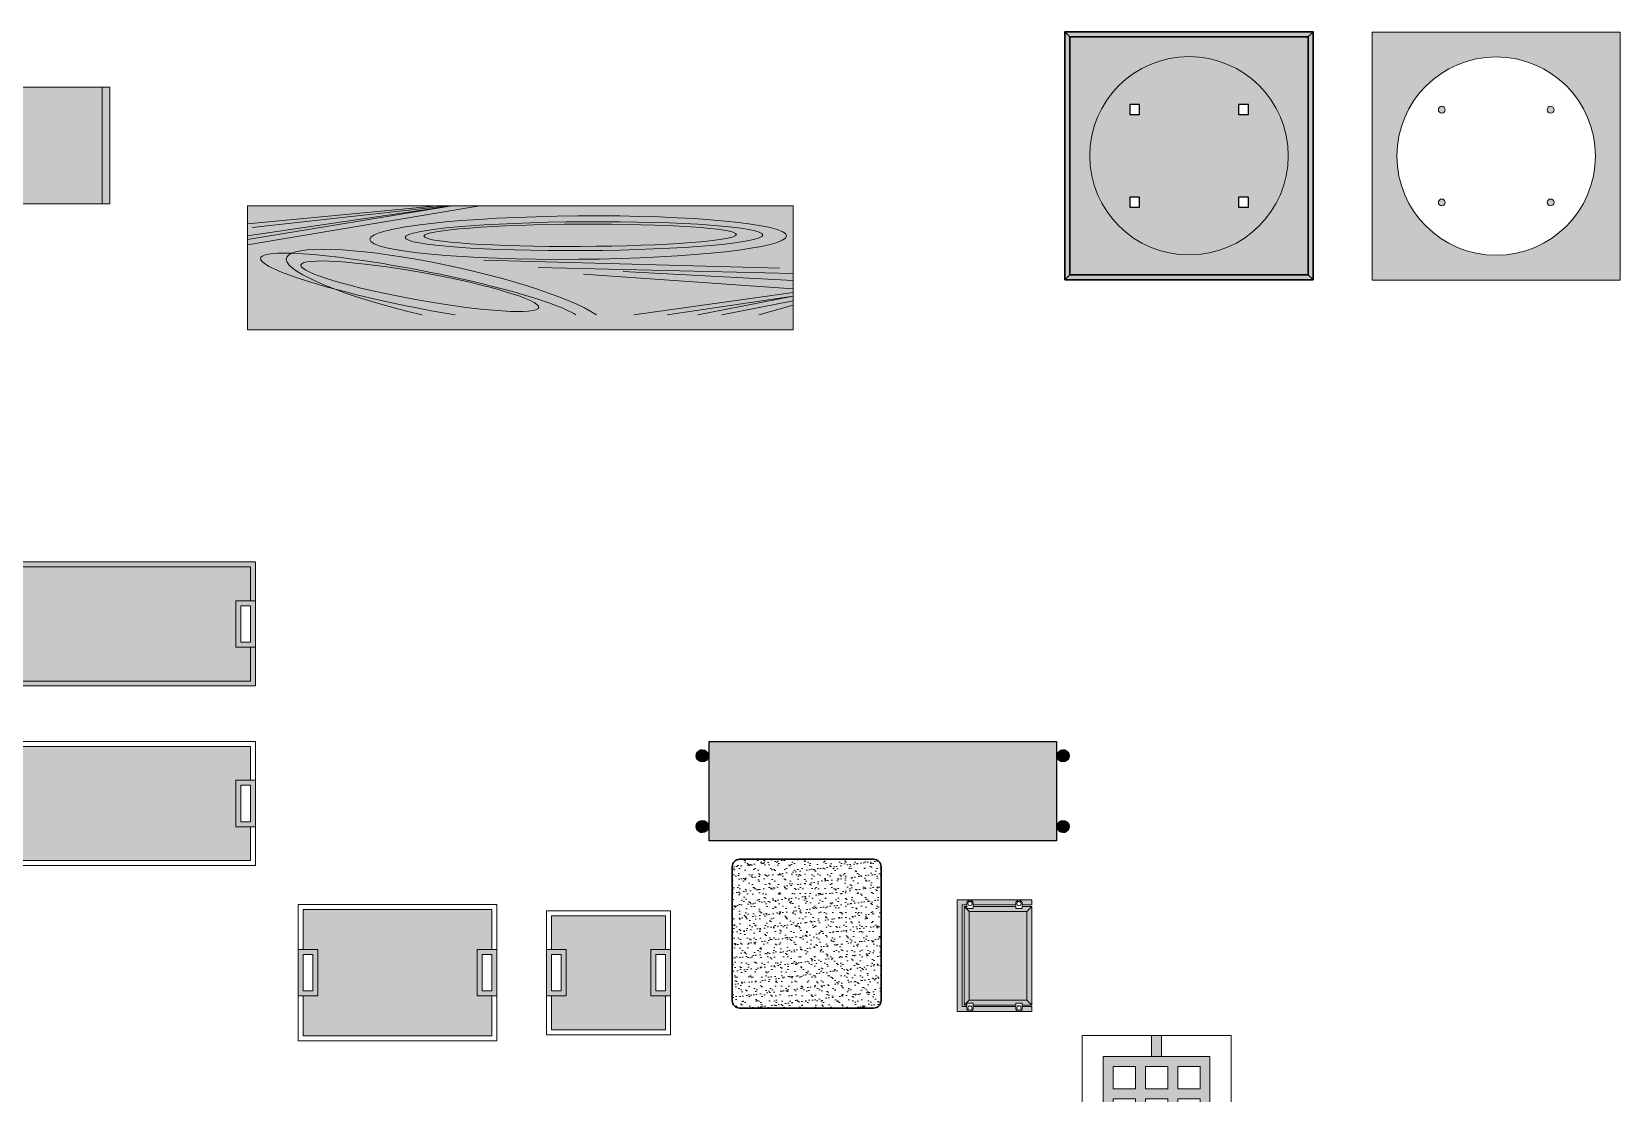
# Model space of a CAD drawing. Header units: metres. Extents: x 266 to 276.3, y 144.8 to 155.
# Drawn here: x 269.92 to 276.32, y 150.76 to 155.04 of the extents above; entities that cross this region are included whole.
import ezdxf

# ---------------------------------------------------------------- set-up
doc = ezdxf.new("R2010")
doc.units = ezdxf.units.M
for name, color, linetype, lineweight in [('cotas', 250, 'Continuous', 5), ('estofado', 7, 'Continuous', 25), ('mesa', 7, 'Continuous', 9), ('moveis', 254, 'Continuous', 5), ('parede', 7, 'Continuous', 30), ('puff', 251, 'Continuous', 9), ('tapete', 136, 'Continuous', 5)]:
    doc.layers.add(name, color=color, linetype=linetype, lineweight=lineweight)
doc.layers.add('MOBIL', color=7, linetype='Continuous')

# ---------------------------------------------------------------- blocks, each defined once
blk = doc.blocks.new('Puff preto')
at = {"layer": 'puff', "lineweight": 5}
h = blk.add_hatch(dxfattribs=at)
h.set_pattern_fill('AR-SAND', color=256, scale=0.0008, style=0)
h.set_pattern_definition([(37.5, (-619.39711, -334.110837), (-0.001280025, 0.039153059), [0, -0.0308864, 0, -0.034544, 0, -0.03302]), (7.5, (-619.39711, -334.110837), (0.0359618627, 0.057346008), [0, -0.0166624, 0, -0.0278384, 0, -0.010668]), (327.5, (-619.422104, -334.110837), (0.0632793896, 0.0001149748), [0, -0.01016, 0, -0.036576, 0, -0.047752]), (317.5, (-619.422104, -334.11084), (0.061084516, 0.017834346), [0, -0.00508, 0, -0.0239776, 0, -0.027432])])
h.paths.add_polyline_path([(-0.3, -0.57, 0.414214), (-0.27, -0.6), (0.27, -0.6, 0.414214), (0.3, -0.57), (0.3, -0.03, 0.414214), (0.27, 0), (-0.27, 0, 0.414214), (-0.3, -0.03)])
at = {"layer": 'puff', "lineweight": 30}
blk.add_lwpolyline([(-0.27, -0.6), (0.27, -0.6, 0.414214), (0.3, -0.57), (0.3, -0.03, 0.414214), (0.27, 0), (-0.27, 0, 0.414214), (-0.3, -0.03), (-0.3, -0.57, 0.414214)], format="xyb", close=True, dxfattribs=at)
blk = doc.blocks.new('Aparador Angra')
at = {"layer": 'mesa', "ltscale": 0.01}
h = blk.add_hatch(color=34, dxfattribs=at)
h.dxf.hatch_style = 1
h.set_gradient(color1=(104, 74, 44), color2=(14, 10, 6), one_color=1, tint=0.04, name='CURVED')
h.paths.add_polyline_path([(-0.73, -0.02), (-0.73, -0.1563), (-0.6709, -0.1563), (-0.6709, -0.3437), (-0.73, -0.3437), (-0.73, -0.48), (0.73, -0.48), (0.73, -0.3437), (0.6709, -0.3437), (0.6709, -0.1563), (0.73, -0.1563), (0.73, -0.02)])
h = blk.add_hatch(color=34, dxfattribs=at)
h.dxf.hatch_style = 1
h.set_gradient(color1=(102, 117, 117), one_color=1, tint=1, name='INVCYLINDER')
h.paths.add_polyline_path([(-0.6709, -0.1563), (-0.75, -0.1563), (-0.75, -0.3437), (-0.6709, -0.3437)])
h.paths.add_polyline_path([(-0.6909, -0.1763), (-0.6909, -0.3237), (-0.73, -0.3237), (-0.73, -0.1763)], flags=16)
h = blk.add_hatch(color=34, dxfattribs=at)
h.dxf.hatch_style = 1
h.set_gradient(color1=(102, 117, 117), one_color=1, tint=1, name='INVCYLINDER')
h.paths.add_polyline_path([(0.6709, -0.1563), (0.6709, -0.3437), (0.75, -0.3437), (0.75, -0.1563)])
h.paths.add_polyline_path([(0.73, -0.1763), (0.73, -0.3237), (0.6909, -0.3237), (0.6909, -0.1763)], flags=16)
at = {"layer": 'mesa', "color": 34, "ltscale": 0.01}
blk.add_lwpolyline([(-0.75, -0.5), (0.75, -0.5), (0.75, 0), (-0.75, 0)], close=True, dxfattribs=at)
for points in [[(0.73, -0.1563), (0.73, -0.02), (-0.73, -0.02), (-0.73, -0.1563)], [(-0.73, -0.3437), (-0.73, -0.48), (0.73, -0.48), (0.73, -0.3437)]]:
    blk.add_lwpolyline(points, dxfattribs=at)
at = {"layer": 'mesa', "color": 252, "ltscale": 0.01}
for points in [[(-0.75, -0.1563), (-0.6709, -0.1563), (-0.6709, -0.3437), (-0.75, -0.3437)], [(-0.73, -0.1763), (-0.6909, -0.1763), (-0.6909, -0.3237), (-0.73, -0.3237)], [(0.75, -0.1563), (0.6709, -0.1563), (0.6709, -0.3437), (0.75, -0.3437)], [(0.73, -0.1763), (0.6909, -0.1763), (0.6909, -0.3237), (0.73, -0.3237)]]:
    blk.add_lwpolyline(points, close=True, dxfattribs=at)
blk = doc.blocks.new('Bandeja de Centro')
at = {"layer": 'mesa', "ltscale": 0.01}
h = blk.add_hatch(color=34, dxfattribs=at)
h.dxf.hatch_style = 1
h.set_gradient(color1=(104, 74, 44), color2=(14, 10, 6), one_color=1, tint=0.04, name='CURVED')
h.paths.add_polyline_path([(0.38, -0.53), (0.38, -0.3687), (0.3209, -0.3687), (0.3209, -0.1813), (0.38, -0.1813), (0.38, -0.02), (-0.38, -0.02), (-0.38, -0.1813), (-0.3209, -0.1813), (-0.3209, -0.3687), (-0.38, -0.3687), (-0.38, -0.53)])
h = blk.add_hatch(color=34, dxfattribs=at)
h.dxf.hatch_style = 1
h.set_gradient(color1=(102, 117, 117), one_color=1, tint=1, name='INVCYLINDER')
h.paths.add_polyline_path([(-0.3209, -0.1813), (-0.4, -0.1813), (-0.4, -0.3687), (-0.3209, -0.3687)])
h.paths.add_polyline_path([(-0.3409, -0.2013), (-0.3409, -0.3487), (-0.38, -0.3487), (-0.38, -0.2013)], flags=16)
h = blk.add_hatch(color=34, dxfattribs=at)
h.dxf.hatch_style = 1
h.set_gradient(color1=(102, 117, 117), one_color=1, tint=1, name='INVCYLINDER')
h.paths.add_polyline_path([(0.3209, -0.3687), (0.4, -0.3687), (0.4, -0.1813), (0.3209, -0.1813)])
h.paths.add_polyline_path([(0.3409, -0.2013), (0.38, -0.2013), (0.38, -0.3487), (0.3409, -0.3487)], flags=16)
at = {"layer": 'mesa', "color": 34, "ltscale": 0.01}
blk.add_lwpolyline([(-0.4, -0.55), (0.4, -0.55), (0.4, 0), (-0.4, 0)], close=True, dxfattribs=at)
for points in [[(0.38, -0.1813), (0.38, -0.02), (-0.38, -0.02), (-0.38, -0.1813)], [(-0.38, -0.2013), (-0.38, -0.3487)], [(0.38, -0.3487), (0.38, -0.2013)], [(-0.38, -0.3687), (-0.38, -0.53), (0.38, -0.53), (0.38, -0.3687)]]:
    blk.add_lwpolyline(points, dxfattribs=at)
at = {"layer": 'mesa', "color": 252, "ltscale": 0.01}
for points in [[(-0.4, -0.1813), (-0.3209, -0.1813), (-0.3209, -0.3687), (-0.4, -0.3687)], [(0.4, -0.1813), (0.3209, -0.1813), (0.3209, -0.3687), (0.4, -0.3687)], [(-0.38, -0.2013), (-0.3409, -0.2013), (-0.3409, -0.3487), (-0.38, -0.3487)], [(0.38, -0.2013), (0.3409, -0.2013), (0.3409, -0.3487), (0.38, -0.3487)]]:
    blk.add_lwpolyline(points, close=True, dxfattribs=at)
blk = doc.blocks.new('Aparador Spider')
at = {"layer": 'MOBIL', "ltscale": 0.2}
h = blk.add_hatch(color=36, dxfattribs=at)
h.set_gradient(color1=(148, 117, 76), color2=(64, 51, 33), one_color=1, tint=0.19, name='INVCURVED')
h.paths.add_polyline_path([(-0.7, 0), (-0.7, -0.4), (0.7, -0.4), (0.7, 0)])
h = blk.add_hatch(color=36, dxfattribs=at)
h.set_gradient(color1=(160, 172, 171), one_color=1, tint=1, name='CURVED')
h.paths.add_polyline_path([(-0.7255, -0.0471), (-0.7069, -0.0448, 3.59005), (-0.7069, -0.0698), (-0.7255, -0.0674, -0.794318)])
h = blk.add_hatch(color=36, dxfattribs=at)
h.set_gradient(color1=(160, 172, 171), color2=(14, 16, 16), one_color=1, tint=0.06, name='INVCURVED')
h.paths.add_polyline_path([(-0.7255, -0.0471, 0.794318), (-0.7255, -0.0674), (-0.7, -0.0706), (-0.7, -0.0439)])
h = blk.add_hatch(color=36, dxfattribs=at)
h.set_gradient(color1=(160, 172, 171), color2=(14, 16, 16), one_color=1, tint=0.06, name='INVCURVED')
h.paths.add_polyline_path([(0.7, -0.0439), (0.7255, -0.0471, -0.794318), (0.7255, -0.0674), (0.7, -0.0706)])
h = blk.add_hatch(color=36, dxfattribs=at)
h.set_gradient(color1=(160, 172, 171), one_color=1, tint=1, name='CURVED')
h.paths.add_polyline_path([(0.7255, -0.0674), (0.7069, -0.0698, 3.59005), (0.7069, -0.0448), (0.7255, -0.0471, -0.794318)])
h = blk.add_hatch(color=36, dxfattribs=at)
h.set_gradient(color1=(160, 172, 171), one_color=1, tint=1, name='CURVED')
h.paths.add_polyline_path([(-0.7255, -0.3326), (-0.7069, -0.3302, 3.59005), (-0.7069, -0.3552), (-0.7255, -0.3529, -0.794318)])
h = blk.add_hatch(color=36, dxfattribs=at)
h.set_gradient(color1=(160, 172, 171), one_color=1, tint=1, name='CURVED')
h.paths.add_polyline_path([(0.7255, -0.3529), (0.7069, -0.3552, 3.59005), (0.7069, -0.3302), (0.7255, -0.3326, -0.794318)])
h = blk.add_hatch(color=36, dxfattribs=at)
h.set_gradient(color1=(160, 172, 171), color2=(14, 16, 16), one_color=1, tint=0.06, name='INVCURVED')
h.paths.add_polyline_path([(-0.7, -0.3561), (-0.7255, -0.3529, -0.794318), (-0.7255, -0.3326), (-0.7, -0.3294)])
h = blk.add_hatch(color=36, dxfattribs=at)
h.set_gradient(color1=(160, 172, 171), color2=(14, 16, 16), one_color=1, tint=0.06, name='INVCURVED')
h.paths.add_polyline_path([(0.7, -0.3561), (0.7255, -0.3529, 0.794318), (0.7255, -0.3326), (0.7, -0.3294)])
at = {"layer": 'MOBIL', "color": 36, "ltscale": 0.2}
blk.add_lwpolyline([(-0.7, -0.4), (0.7, -0.4), (0.7, 0), (-0.7, 0)], close=True, dxfattribs=at)
at = {"layer": 'MOBIL', "color": 252, "ltscale": 0.2}
for points in [[(-0.7, -0.0706), (-0.7255, -0.0674, -0.794318), (-0.7255, -0.0471), (-0.7, -0.0439)], [(0.7, -0.0706), (0.7255, -0.0674, 0.794318), (0.7255, -0.0471), (0.7, -0.0439)], [(-0.7, -0.3294), (-0.7255, -0.3326, 0.794318), (-0.7255, -0.3529), (-0.7, -0.3561)], [(0.7, -0.3294), (0.7255, -0.3326, -0.794318), (0.7255, -0.3529), (0.7, -0.3561)]]:
    blk.add_lwpolyline(points, format="xyb", dxfattribs=at)
for centre, start, end in [((-0.7275, -0.0573), 31.13011, 328.86989), ((0.7275, -0.0573), 211.13011, 148.86989), ((-0.7275, -0.3427), 31.13011, 328.86989), ((0.7275, -0.3427), 211.13011, 148.86989)]:
    blk.add_arc(centre, 0.0242, start, end, dxfattribs=at)
blk = doc.blocks.new('Mesa Auxiliar Miami LINTZ')
at = {"layer": 'mesa', "lineweight": 9, "ltscale": 0.06}
h = blk.add_hatch(color=254, dxfattribs=at)
h.dxf.hatch_style = 1
h.set_gradient(color1=(176, 184, 191), one_color=1, tint=1, name='CYLINDER')
h.paths.add_polyline_path([(0.1112, -0.0098, 0.683195), (0.0862, -0.0098), (0.0862, -0.02), (-0.0862, -0.02), (-0.0862, -0.0098, 0.683195), (-0.1112, -0.0098), (-0.1112, -0.02), (-0.13, -0.02), (-0.13, -0.43), (-0.1112, -0.43), (-0.1112, -0.4402, 0.683195), (-0.0862, -0.4402), (-0.0862, -0.43), (0.0862, -0.43), (0.0862, -0.4402, 0.683195), (0.1112, -0.4402), (0.1112, -0.43), (0.15, -0.43), (0.15, -0.45), (-0.15, -0.45), (-0.15, 0), (0.15, 0), (0.15, -0.02), (0.1112, -0.02)])
h = blk.add_hatch(color=254, dxfattribs=at)
h.dxf.hatch_style = 1
h.set_gradient(color1=(166, 112, 78), color2=(59, 40, 28), one_color=1, tint=0.17)
h.paths.add_polyline_path([(0.15, -0.0262), (0.1112, -0.0262), (0.1112, -0.0342), (0.0862, -0.0342), (0.0862, -0.0262), (-0.0862, -0.0262), (-0.0862, -0.0342), (-0.1112, -0.0342), (-0.1112, -0.0262), (-0.1221, -0.0262), (-0.1021, -0.0462), (0.13, -0.0462)])
h = blk.add_hatch(color=254, dxfattribs=at)
h.dxf.hatch_style = 1
h.set_gradient(color1=(166, 112, 78), color2=(59, 40, 28), one_color=1, tint=0.17)
h.paths.add_polyline_path([(-0.1021, -0.0462), (-0.1221, -0.0262), (-0.1221, -0.4238), (-0.1021, -0.4038)])
h = blk.add_hatch(color=254, dxfattribs=at)
h.dxf.hatch_style = 1
h.set_gradient(color1=(166, 112, 78), color2=(0, 0, 0), one_color=1, name='INVCYLINDER')
h.paths.add_polyline_path([(0.13, -0.0462), (-0.1021, -0.0462), (-0.1021, -0.4038), (0.13, -0.4038)])
h = blk.add_hatch(color=254, dxfattribs=at)
h.dxf.hatch_style = 1
h.set_gradient(color1=(166, 112, 78), color2=(59, 40, 28), one_color=1, tint=0.17)
h.paths.add_polyline_path([(0.15, -0.0262), (0.13, -0.0462), (0.13, -0.4038), (0.15, -0.4238)])
h = blk.add_hatch(color=254, dxfattribs=at)
h.dxf.hatch_style = 1
h.set_gradient(color1=(166, 112, 78), color2=(59, 40, 28), one_color=1, tint=0.17)
h.paths.add_polyline_path([(0.13, -0.4038), (-0.1021, -0.4038), (-0.1221, -0.4238), (-0.1112, -0.4238), (-0.1112, -0.4158), (-0.0862, -0.4158), (-0.0862, -0.4238), (0.0862, -0.4238), (0.0862, -0.4158), (0.1112, -0.4158), (0.1112, -0.4238), (0.15, -0.4238)])
at = {"layer": 'mesa', "color": 32, "lineweight": 9, "ltscale": 0.06}
for p, q in [((-0.1021, -0.0462), (-0.1221, -0.0262)), ((0.13, -0.0462), (0.15, -0.0262)), ((-0.1021, -0.4038), (-0.1221, -0.4238)), ((0.13, -0.4038), (0.15, -0.4238))]:
    blk.add_line(p, q, dxfattribs=at)
at = {"layer": 'mesa', "color": 254, "lineweight": 9, "ltscale": 0.06}
for points in [[(0.15, -0.02), (0.15, 0), (-0.15, 0), (-0.15, -0.45), (0.15, -0.45), (0.15, -0.43)], [(-0.1112, -0.02), (-0.13, -0.02), (-0.13, -0.43), (-0.1112, -0.43)], [(-0.0862, -0.0098), (-0.0862, -0.0342), (-0.1112, -0.0342), (-0.1112, -0.0098)], [(0.0862, -0.02), (-0.0862, -0.02)], [(0.0862, -0.0098), (0.0862, -0.0342), (0.1112, -0.0342), (0.1112, -0.0098)], [(0.15, -0.02), (0.1112, -0.02)], [(-0.0862, -0.4402), (-0.0862, -0.4158), (-0.1112, -0.4158), (-0.1112, -0.4402)], [(-0.0862, -0.43), (0.0862, -0.43)], [(0.0862, -0.4402), (0.0862, -0.4158), (0.1112, -0.4158), (0.1112, -0.4402)], [(0.1112, -0.43), (0.15, -0.43)]]:
    blk.add_lwpolyline(points, dxfattribs=at)
at = {"layer": 'mesa', "color": 32, "lineweight": 9, "ltscale": 0.06}
for points in [[(-0.1112, -0.4238), (-0.1221, -0.4238), (-0.1221, -0.0262), (-0.1112, -0.0262)], [(-0.0862, -0.0262), (0.0862, -0.0262)], [(0.1112, -0.4238), (0.15, -0.4238), (0.15, -0.0262), (0.1112, -0.0262)], [(0.0862, -0.4238), (-0.0862, -0.4238)]]:
    blk.add_lwpolyline(points, dxfattribs=at)
blk.add_lwpolyline([(-0.1021, -0.0462), (-0.1021, -0.4038), (0.13, -0.4038), (0.13, -0.0462)], close=True, dxfattribs=at)
at = {"layer": 'mesa', "color": 254, "lineweight": 9, "ltscale": 0.06}
for centre in [(-0.0987, -0.0146), (0.0987, -0.0146), (-0.0987, -0.4354), (0.0987, -0.4354)]:
    blk.add_circle(centre, 0.00862, dxfattribs=at)
for centre, start, end in [((-0.0987, -0.0146), 21.31865, 158.68135), ((0.0987, -0.0146), 21.31865, 158.68135), ((-0.0987, -0.4354), 201.31865, 338.68135), ((0.0987, -0.4354), 201.31865, 338.68135)]:
    blk.add_arc(centre, 0.0134, start, end, dxfattribs=at)
blk = doc.blocks.new('Mesa de canto')
at = {"layer": 'estofado', "lineweight": 5, "ltscale": 0.05}
h = blk.add_hatch(color=256, dxfattribs=at)
h.dxf.hatch_style = 1
h.set_gradient(color1=(104, 74, 44), color2=(14, 10, 6), one_color=1, tint=0.04, name='CURVED')
h.paths.add_polyline_path([(0.1709, -0.1563), (0.23, -0.1563), (0.23, -0.02), (-0.23, -0.02), (-0.23, -0.1563), (-0.1709, -0.1563), (-0.1709, -0.3437), (-0.23, -0.3437), (-0.23, -0.48), (0.23, -0.48), (0.23, -0.3437), (0.1709, -0.3437)])
h = blk.add_hatch(color=256, dxfattribs=at)
h.dxf.hatch_style = 1
h.set_gradient(color1=(176, 179, 181), one_color=1, tint=1, name='CYLINDER')
h.paths.add_polyline_path([(-0.1709, -0.1563), (-0.25, -0.1563), (-0.25, -0.3437), (-0.1709, -0.3437)])
h.paths.add_polyline_path([(-0.23, -0.1763), (-0.1909, -0.1763), (-0.1909, -0.3237), (-0.23, -0.3237)], flags=16)
h = blk.add_hatch(color=256, dxfattribs=at)
h.dxf.hatch_style = 1
h.set_gradient(color1=(176, 179, 181), one_color=1, tint=1, name='CYLINDER')
h.paths.add_polyline_path([(0.25, -0.1563), (0.1709, -0.1563), (0.1709, -0.3437), (0.25, -0.3437)])
h.paths.add_polyline_path([(0.1909, -0.1763), (0.23, -0.1763), (0.23, -0.3237), (0.1909, -0.3237)], flags=16)
at = {"layer": 'mesa', "color": 34, "ltscale": 0.01}
blk.add_lwpolyline([(0.25, 0), (-0.25, 0), (-0.25, -0.5), (0.25, -0.5)], close=True, dxfattribs=at)
for points in [[(0.23, -0.1563), (0.23, -0.02), (-0.23, -0.02), (-0.23, -0.1563)], [(0.23, -0.1813), (0.23, -0.1763)], [(-0.23, -0.3437), (-0.23, -0.48), (0.23, -0.48), (0.23, -0.3437)]]:
    blk.add_lwpolyline(points, dxfattribs=at)
at = {"layer": 'mesa', "color": 252, "ltscale": 0.01}
for points in [[(-0.25, -0.3437), (-0.1709, -0.3437), (-0.1709, -0.1563), (-0.25, -0.1563)], [(-0.23, -0.3237), (-0.1909, -0.3237), (-0.1909, -0.1763), (-0.23, -0.1763)], [(0.25, -0.3437), (0.1709, -0.3437), (0.1709, -0.1563), (0.25, -0.1563)], [(0.23, -0.3237), (0.1909, -0.3237), (0.1909, -0.1763), (0.23, -0.1763)]]:
    blk.add_lwpolyline(points, close=True, dxfattribs=at)
blk = doc.blocks.new('Mesa de canto Chaplin 0.6x0.6')
at = {"layer": 'mesa'}
h = blk.add_hatch(color=36, dxfattribs=at)
h.dxf.hatch_style = 1
h.set_gradient(color1=(70, 54, 47), color2=(0, 0, 0), one_color=1, name='INVCYLINDER')
h.paths.add_polyline_path([(0.02, 0), (-0.02, 0), (-0.02, -0.085), (0.02, -0.085)])
h.paths.add_polyline_path([(0.02, -0.515), (-0.02, -0.515), (-0.02, -0.6), (0.02, -0.6)])
h = blk.add_hatch(color=36, dxfattribs=at)
h.dxf.hatch_style = 1
h.set_gradient(color1=(70, 54, 47), color2=(0, 0, 0), one_color=1, name='CURVED')
h.paths.add_polyline_path([(-0.215, -0.515), (0.215, -0.515), (0.215, -0.085), (-0.215, -0.085)])
h.paths.add_polyline_path([(-0.045, -0.255), (0.045, -0.255), (0.045, -0.345), (-0.045, -0.345)], flags=16)
h.paths.add_polyline_path([(-0.085, -0.255), (-0.085, -0.345), (-0.175, -0.345), (-0.175, -0.255)], flags=16)
h.paths.add_polyline_path([(-0.045, -0.215), (-0.045, -0.125), (0.045, -0.125), (0.045, -0.215)], flags=16)
h.paths.add_polyline_path([(-0.085, -0.215), (-0.175, -0.215), (-0.175, -0.125), (-0.085, -0.125)], flags=16)
h.paths.add_polyline_path([(-0.045, -0.385), (0.045, -0.385), (0.045, -0.475), (-0.045, -0.475)], flags=16)
h.paths.add_polyline_path([(-0.085, -0.385), (-0.085, -0.475), (-0.175, -0.475), (-0.175, -0.385)], flags=16)
h.paths.add_polyline_path([(0.085, -0.255), (0.175, -0.255), (0.175, -0.345), (0.085, -0.345)], flags=16)
h.paths.add_polyline_path([(0.085, -0.215), (0.085, -0.125), (0.175, -0.125), (0.175, -0.215)], flags=16)
h.paths.add_polyline_path([(0.085, -0.385), (0.175, -0.385), (0.175, -0.475), (0.085, -0.475)], flags=16)
h = blk.add_hatch(color=36, dxfattribs=at)
h.dxf.hatch_style = 1
h.set_gradient(color1=(70, 54, 47), color2=(0, 0, 0), one_color=1, name='CYLINDER')
h.paths.add_polyline_path([(0.3, -0.32), (0.3, -0.28), (0.215, -0.28), (0.215, -0.32)])
h.paths.add_polyline_path([(-0.215, -0.32), (-0.215, -0.28), (-0.3, -0.28), (-0.3, -0.32)])
at = {"layer": 'mesa', "color": 34}
for p, q in [((-0.02, -0.085), (-0.02, 0)), ((0.02, 0), (-0.02, 0)), ((0.02, -0.085), (0.02, 0)), ((-0.085, -0.125), (-0.175, -0.125)), ((-0.175, -0.125), (-0.175, -0.215)), ((-0.085, -0.125), (-0.085, -0.215)), ((0.045, -0.125), (-0.045, -0.125)), ((-0.045, -0.125), (-0.045, -0.215)), ((0.045, -0.215), (0.045, -0.125)), ((0.085, -0.215), (0.085, -0.125)), ((0.175, -0.125), (0.085, -0.125)), ((0.175, -0.215), (0.175, -0.125)), ((-0.085, -0.215), (-0.175, -0.215)), ((-0.085, -0.255), (-0.175, -0.255)), ((-0.175, -0.255), (-0.175, -0.345)), ((-0.085, -0.255), (-0.085, -0.345)), ((0.045, -0.215), (-0.045, -0.215)), ((0.045, -0.255), (-0.045, -0.255)), ((-0.045, -0.255), (-0.045, -0.345)), ((0.045, -0.345), (0.045, -0.255)), ((0.175, -0.215), (0.085, -0.215)), ((0.085, -0.345), (0.085, -0.255)), ((0.175, -0.255), (0.085, -0.255)), ((0.175, -0.345), (0.175, -0.255)), ((-0.215, -0.28), (-0.3, -0.28)), ((-0.3, -0.28), (-0.3, -0.32)), ((-0.215, -0.32), (-0.3, -0.32)), ((0.3, -0.28), (0.215, -0.28)), ((0.3, -0.32), (0.215, -0.32)), ((0.3, -0.28), (0.3, -0.32)), ((-0.175, -0.345), (-0.085, -0.345)), ((-0.045, -0.345), (0.045, -0.345)), ((0.085, -0.345), (0.175, -0.345)), ((-0.175, -0.385), (-0.175, -0.475)), ((-0.175, -0.385), (-0.085, -0.385)), ((-0.085, -0.385), (-0.085, -0.475)), ((-0.045, -0.385), (0.045, -0.385)), ((-0.045, -0.385), (-0.045, -0.475)), ((0.045, -0.475), (0.045, -0.385)), ((0.085, -0.385), (0.175, -0.385)), ((0.085, -0.475), (0.085, -0.385)), ((0.175, -0.475), (0.175, -0.385)), ((-0.175, -0.475), (-0.085, -0.475)), ((-0.045, -0.475), (0.045, -0.475)), ((0.085, -0.475), (0.175, -0.475)), ((-0.02, -0.6), (-0.02, -0.515)), ((0.02, -0.6), (0.02, -0.515)), ((0.02, -0.6), (-0.02, -0.6))]:
    blk.add_line(p, q, dxfattribs=at)
at = {"layer": 'mesa'}
blk.add_lwpolyline([(-0.3, -0.6), (0.3, -0.6), (0.3, 0), (-0.3, 0)], close=True, dxfattribs=at)
at = {"layer": 'mesa', "color": 34}
blk.add_lwpolyline([(0.215, -0.515), (0.215, -0.085), (-0.215, -0.085), (-0.215, -0.515)], close=True, dxfattribs=at)
blk = doc.blocks.new('Mesa Pivea Branco')
at = {"layer": 'mesa'}
h = blk.add_hatch(color=34, dxfattribs=at)
h.dxf.hatch_style = 1
h.set_gradient(color1=(85, 109, 108), one_color=1, tint=1, name='CYLINDER')
h.paths.add_polyline_path([(0.2945, -0.313, 1), (0.2669, -0.313, 1)])
h.paths.add_polyline_path([(0.2669, -0.687, 1), (0.2945, -0.687, 1)])
h.paths.add_polyline_path([(0.7055, -0.687, 1), (0.7331, -0.687, 1)])
h.paths.add_polyline_path([(0.7331, -0.313, 1), (0.7055, -0.313, 1)])
at = {"layer": 'tapete', "lineweight": 5, "ltscale": 0.05}
h = blk.add_hatch(color=0, dxfattribs=at)
h.dxf.hatch_style = 1
h.set_gradient(color1=(190, 192, 197), one_color=1, tint=1, name='SPHERICAL')
h.paths.add_polyline_path([(1, 0), (0, 0), (0, -1), (1, -1)])
h.paths.add_polyline_path([(0.9, -0.5, -1), (0.1, -0.5, -1)], flags=16)
h.paths.add_polyline_path([(0.2945, -0.313, -1), (0.2669, -0.313, -1)], flags=0)
h.paths.add_polyline_path([(0.7331, -0.313, -1), (0.7055, -0.313, -1)], flags=0)
h.paths.add_polyline_path([(0.2945, -0.687, -1), (0.2669, -0.687, -1)], flags=0)
h.paths.add_polyline_path([(0.7331, -0.687, -1), (0.7055, -0.687, -1)], flags=0)
at = {"layer": 'mesa', "color": 34}
blk.add_lwpolyline([(0, -1), (1, -1), (1, 0), (0, 0)], close=True, dxfattribs=at)
at = {"layer": 'mesa', "color": 252}
for centre, radius in [((0.5, -0.5), 0.4), ((0.2807, -0.313), 0.0138), ((0.7193, -0.313), 0.0138), ((0.2807, -0.687), 0.0138), ((0.7193, -0.687), 0.0138)]:
    blk.add_circle(centre, radius, dxfattribs=at)
blk = doc.blocks.new('Bandejão Branco')
at = {"layer": 'mesa', "lineweight": 5, "ltscale": 0.1}
h = blk.add_hatch(color=256, dxfattribs=at)
h.dxf.hatch_style = 1
h.set_gradient(color1=(215, 217, 218), one_color=1, tint=1, name='INVCURVED')
h.paths.add_polyline_path([(0.75, 0), (-0.75, 0), (-0.75, -0.1563), (-0.73, -0.1563), (-0.73, -0.02), (0.73, -0.02), (0.73, -0.1563), (0.75, -0.1563)])
h = blk.add_hatch(color=256, dxfattribs=at)
h.dxf.hatch_style = 1
h.set_gradient(color1=(215, 217, 218), one_color=1, tint=1)
h.paths.add_polyline_path([(0.6709, -0.1563), (0.73, -0.1563), (0.73, -0.02), (-0.73, -0.02), (-0.73, -0.1563), (-0.6709, -0.1563), (-0.6709, -0.3437), (-0.73, -0.3437), (-0.73, -0.48), (0.73, -0.48), (0.73, -0.3437), (0.6709, -0.3437)])
h = blk.add_hatch(color=256, dxfattribs=at)
h.dxf.hatch_style = 1
h.set_gradient(color1=(215, 217, 218), color2=(76, 80, 82), one_color=1, tint=0.31)
h.paths.add_polyline_path([(-0.6709, -0.1563), (-0.75, -0.1563), (-0.75, -0.3437), (-0.6709, -0.3437)])
h.paths.add_polyline_path([(-0.73, -0.1763), (-0.6909, -0.1763), (-0.6909, -0.3237), (-0.73, -0.3237)], flags=16)
h = blk.add_hatch(color=256, dxfattribs=at)
h.dxf.hatch_style = 1
h.set_gradient(color1=(215, 217, 218), color2=(76, 80, 82), one_color=1, tint=0.31)
h.paths.add_polyline_path([(0.75, -0.1563), (0.6709, -0.1563), (0.6709, -0.3437), (0.75, -0.3437)])
h.paths.add_polyline_path([(0.6909, -0.1763), (0.73, -0.1763), (0.73, -0.3237), (0.6909, -0.3237)], flags=16)
h = blk.add_hatch(color=256, dxfattribs=at)
h.dxf.hatch_style = 1
h.set_gradient(color1=(215, 217, 218), one_color=1, tint=1, name='INVCURVED')
h.paths.add_polyline_path([(0.75, -0.3437), (0.73, -0.3437), (0.73, -0.48), (-0.73, -0.48), (-0.73, -0.3437), (-0.75, -0.3437), (-0.75, -0.5), (0.75, -0.5)])
at = {"layer": 'mesa', "ltscale": 0.01}
for points in [[(-0.75, -0.5), (0.75, -0.5), (0.75, 0), (-0.75, 0)], [(-0.75, -0.1563), (-0.6709, -0.1563), (-0.6709, -0.3437), (-0.75, -0.3437)], [(-0.73, -0.1763), (-0.6909, -0.1763), (-0.6909, -0.3237), (-0.73, -0.3237)], [(0.75, -0.1563), (0.6709, -0.1563), (0.6709, -0.3437), (0.75, -0.3437)], [(0.73, -0.1763), (0.6909, -0.1763), (0.6909, -0.3237), (0.73, -0.3237)]]:
    blk.add_lwpolyline(points, close=True, dxfattribs=at)
for points in [[(0.73, -0.1563), (0.73, -0.02), (-0.73, -0.02), (-0.73, -0.1563)], [(-0.73, -0.3437), (-0.73, -0.48), (0.73, -0.48), (0.73, -0.3437)]]:
    blk.add_lwpolyline(points, dxfattribs=at)
blk = doc.blocks.new('Mesa Pivea Feeling')
at = {"layer": 'estofado', "ltscale": 0.5}
h = blk.add_hatch(color=256, dxfattribs=at)
h.dxf.hatch_style = 1
h.set_gradient(color1=(129, 90, 70), color2=(93, 64, 50), one_color=1, tint=0.28)
h.paths.add_polyline_path([(-0.48, -0.02), (-0.5, 0), (-0.5, -1), (-0.48, -0.98)])
h = blk.add_hatch(color=256, dxfattribs=at)
h.dxf.hatch_style = 1
h.set_gradient(color1=(129, 90, 70), color2=(93, 64, 50), one_color=1, tint=0.28, name='CURVED')
h.paths.add_polyline_path([(0.5, 0), (-0.5, 0), (-0.48, -0.02), (0.48, -0.02)])
h = blk.add_hatch(color=256, dxfattribs=at)
h.dxf.hatch_style = 1
h.set_gradient(color1=(129, 90, 70), color2=(93, 64, 50), one_color=1, tint=0.28)
h.paths.add_polyline_path([(0.5, 0), (0.48, -0.02), (0.48, -0.98), (0.5, -1)])
h = blk.add_hatch(color=256, dxfattribs=at)
h.dxf.hatch_style = 1
h.set_gradient(color1=(129, 90, 70), color2=(146, 101, 79), one_color=1, tint=0.44, name='CYLINDER')
h.paths.add_polyline_path([(0.48, -0.02), (-0.48, -0.02), (-0.48, -0.98), (0.48, -0.98)])
h.paths.add_polyline_path([(0.4, -0.5, -1), (-0.4, -0.5, -1)], flags=16)
h.paths.add_polyline_path([(0.2393, -0.293), (0.2393, -0.333), (0.1993, -0.333), (0.1993, -0.293)], flags=0)
h.paths.add_polyline_path([(-0.1993, -0.293), (-0.1993, -0.333), (-0.2393, -0.333), (-0.2393, -0.293)], flags=0)
h.paths.add_polyline_path([(0.2393, -0.667), (0.2393, -0.707), (0.1993, -0.707), (0.1993, -0.667)], flags=0)
h.paths.add_polyline_path([(-0.1993, -0.667), (-0.1993, -0.707), (-0.2393, -0.707), (-0.2393, -0.667)], flags=0)
h = blk.add_hatch(color=256, dxfattribs=at)
h.dxf.hatch_style = 1
h.set_gradient(color1=(213, 216, 215), one_color=1, tint=1, name='SPHERICAL')
h.paths.add_polyline_path([(-0.4, -0.5, 1), (0.4, -0.5, 1)])
h.paths.add_polyline_path([(0.1993, -0.333), (0.1993, -0.293), (0.2393, -0.293), (0.2393, -0.333)], flags=16)
h.paths.add_polyline_path([(0.1993, -0.667), (0.2393, -0.667), (0.2393, -0.707), (0.1993, -0.707)], flags=16)
h.paths.add_polyline_path([(-0.1993, -0.333), (-0.2393, -0.333), (-0.2393, -0.293), (-0.1993, -0.293)], flags=16)
h.paths.add_polyline_path([(-0.1993, -0.667), (-0.1993, -0.707), (-0.2393, -0.707), (-0.2393, -0.667)], flags=16)
h = blk.add_hatch(color=256, dxfattribs=at)
h.dxf.hatch_style = 1
h.set_gradient(color1=(129, 90, 70), color2=(93, 64, 50), one_color=1, tint=0.28, name='CURVED')
h.paths.add_polyline_path([(0.48, -0.98), (-0.48, -0.98), (-0.5, -1), (0.5, -1)])
for p, q in [((-0.48, -0.02), (-0.5, 0)), ((0.48, -0.02), (0.5, 0)), ((-0.48, -0.98), (-0.5, -1)), ((0.48, -0.98), (0.5, -1))]:
    blk.add_line(p, q, dxfattribs=at)
for points in [[(-0.2393, -0.333), (-0.1993, -0.333), (-0.1993, -0.293), (-0.2393, -0.293)], [(0.1993, -0.333), (0.2393, -0.333), (0.2393, -0.293), (0.1993, -0.293)], [(-0.2393, -0.707), (-0.1993, -0.707), (-0.1993, -0.667), (-0.2393, -0.667)], [(0.1993, -0.707), (0.2393, -0.707), (0.2393, -0.667), (0.1993, -0.667)]]:
    blk.add_lwpolyline(points, close=True, dxfattribs=at)
at = {"layer": 'mesa', "color": 0, "lineweight": 30}
for points in [[(-0.5, -1), (0.5, -1), (0.5, 0), (-0.5, 0)], [(-0.48, -0.98), (0.48, -0.98), (0.48, -0.02), (-0.48, -0.02)]]:
    blk.add_lwpolyline(points, close=True, dxfattribs=at)
at = {"layer": 'mesa'}
blk.add_circle((0, -0.5), 0.4, dxfattribs=at)
blk = doc.blocks.new('Rack Turim - Niruma')
at = {"layer": 'parede', "ltscale": 0.5}
h = blk.add_hatch(color=256, dxfattribs=at)
h.set_gradient(color1=(144, 109, 96), color2=(167, 135, 123), one_color=1, tint=0.57, name='INVCYLINDER')
h.paths.add_polyline_path([(-0.77, 0), (-0.8, 0), (-0.8, -0.47), (-0.77, -0.47)])
h = blk.add_hatch(color=256, dxfattribs=at)
h.set_gradient(color1=(246, 255, 240), one_color=1, tint=1, name='CURVED')
h.paths.add_polyline_path([(-0.3, 0), (-0.77, 0), (-0.77, -0.47), (-0.3, -0.47)])
h.paths.add_polyline_path([(0.77, 0), (0.3, 0), (0.3, -0.47), (0.77, -0.47)])
h = blk.add_hatch(color=256, dxfattribs=at)
h.set_gradient(color1=(144, 109, 96), color2=(167, 135, 123), one_color=1, tint=0.57, name='INVCYLINDER')
h.paths.add_polyline_path([(0.8, 0), (0.77, 0), (0.77, -0.47), (0.8, -0.47)])
h = blk.add_hatch(color=256, dxfattribs=at)
h.set_gradient(color1=(144, 109, 96), color2=(167, 135, 123), one_color=1, tint=0.57, name='SPHERICAL')
h.paths.add_polyline_path([(0.3, 0), (-0.3, 0), (-0.3, -0.47), (0.3, -0.47)])
at = {"layer": 'parede', "lineweight": 5, "ltscale": 0.5}
for p, q in [((-0.8, 0), (-0.8, -0.47)), ((0.8, 0), (-0.8, 0)), ((-0.77, 0), (-0.77, -0.47)), ((-0.3, 0), (-0.3, -0.47)), ((0.3, -0.47), (0.3, 0)), ((0.77, -0.47), (0.77, 0)), ((0.8, -0.47), (0.8, 0)), ((-0.8, -0.47), (0.8, -0.47))]:
    blk.add_line(p, q, dxfattribs=at)
blk = doc.blocks.new('Buffet Band')
at = {"layer": 'cotas', "lineweight": 5, "ltscale": 0.5}
h = blk.add_hatch(color=256, dxfattribs=at)
h.set_gradient(color1=(126, 85, 62), color2=(0, 0, 0), one_color=1, name='HEMISPHERICAL')
h.paths.add_polyline_path([(2.2, -0.5), (2.2, 0), (0.9378, 0), (0, -0.157), (0, -0.5)])
edge = h.paths.add_edge_path(flags=16)
edge.add_ellipse((0.8009, -0.3503), major_axis=(-0.6434, 0.1389), ratio=0.16528, start_angle=347.28359, end_angle=407.77804)
edge.add_ellipse((0.6983, -0.3377), major_axis=(-0.6453, 0.1266), ratio=0.115191, start_angle=324.96291, end_angle=418.79774, ccw=False)
edge = h.paths.add_edge_path(flags=16)
edge.add_ellipse((1.3335, -0.1284), major_axis=(-0.8395, -0.0071), ratio=0.104262, start_angle=0, end_angle=360)
edge = h.paths.add_edge_path(flags=16)
edge.add_ellipse((0.6952, -0.3245), major_axis=(-0.4795, 0.0858), ratio=0.114503, start_angle=0, end_angle=360)
edge = h.paths.add_edge_path(flags=0)
edge.add_ellipse((1.3573, -0.1226), major_axis=(-0.7208, -0.0051), ratio=0.080639, start_angle=0, end_angle=360)
edge = h.paths.add_edge_path(flags=0)
edge.add_ellipse((1.3416, -0.1191), major_axis=(-0.6298, -0.0032), ratio=0.071229, start_angle=0, end_angle=360)
at = {"layer": 'tapete', "lineweight": 18, "ltscale": 0.06}
h = blk.add_hatch(color=0, dxfattribs=at)
h.dxf.hatch_style = 1
h.set_gradient(color1=(126, 85, 62), color2=(0, 0, 0), one_color=1, name='INVCURVED')
h.paths.add_polyline_path([(0.8248, 0), (0.8216, 0), (0, -0.1214), (0, -0.1366)])
h = blk.add_hatch(color=0, dxfattribs=at)
h.dxf.hatch_style = 1
h.set_gradient(color1=(126, 85, 62), color2=(0, 0, 0), one_color=1, name='INVCURVED')
h.paths.add_polyline_path([(0.7647, 0), (0, 0), (0, -0.0735)])
h.paths.add_polyline_path([(0.8216, 0), (0.7647, 0), (0, -0.0735), (0, -0.1214)])
h.paths.add_polyline_path([(0.9378, 0), (0.8248, 0), (0, -0.1366), (0, -0.157)])
h = blk.add_hatch(color=0, dxfattribs=at)
h.dxf.hatch_style = 1
h.set_gradient(color1=(126, 85, 62), color2=(0, 0, 0), one_color=1, name='INVCURVED')
edge = h.paths.add_edge_path()
edge.add_ellipse((1.3335, -0.1284), major_axis=(-0.8395, -0.0071), ratio=0.104262, start_angle=0, end_angle=360)
edge = h.paths.add_edge_path(flags=16)
edge.add_ellipse((1.3573, -0.1226), major_axis=(-0.7208, -0.0051), ratio=0.080639, start_angle=0, end_angle=360)
edge = h.paths.add_edge_path(flags=0)
edge.add_ellipse((1.3416, -0.1191), major_axis=(-0.6298, -0.0032), ratio=0.071229, start_angle=0, end_angle=360)
h = blk.add_hatch(color=0, dxfattribs=at)
h.dxf.hatch_style = 1
h.set_gradient(color1=(126, 85, 62), color2=(0, 0, 0), one_color=1, name='INVCURVED')
edge = h.paths.add_edge_path()
edge.add_ellipse((1.3573, -0.1226), major_axis=(-0.7208, -0.0051), ratio=0.080639, start_angle=0, end_angle=360)
edge = h.paths.add_edge_path(flags=16)
edge.add_ellipse((1.3416, -0.1191), major_axis=(-0.6298, -0.0032), ratio=0.071229, start_angle=0, end_angle=360)
h = blk.add_hatch(color=0, dxfattribs=at)
h.dxf.hatch_style = 1
h.set_gradient(color1=(126, 85, 62), color2=(0, 0, 0), one_color=1, name='INVCURVED')
edge = h.paths.add_edge_path()
edge.add_ellipse((1.3416, -0.1191), major_axis=(-0.6298, -0.0032), ratio=0.071229, start_angle=0, end_angle=360)
h = blk.add_hatch(color=0, dxfattribs=at)
h.dxf.hatch_style = 1
h.set_gradient(color1=(126, 85, 62), color2=(0, 0, 0), one_color=1, name='INVCURVED')
edge = h.paths.add_edge_path()
edge.add_ellipse((0.8009, -0.3503), major_axis=(-0.6434, 0.1389), ratio=0.16528, start_angle=347.28359, end_angle=407.77804, ccw=False)
edge.add_ellipse((0.6983, -0.3377), major_axis=(-0.6453, 0.1266), ratio=0.115191, start_angle=324.96291, end_angle=418.79774)
edge = h.paths.add_edge_path()
edge.add_ellipse((0.6983, -0.3377), major_axis=(-0.6453, 0.1266), ratio=0.115191, start_angle=418.79774, end_angle=463.77014, ccw=False)
edge.add_ellipse((0.8009, -0.3503), major_axis=(-0.6434, 0.1389), ratio=0.16528, start_angle=407.77804, end_angle=443.42039)
edge.add_line((0.7044, -0.44), (0.8377, -0.44))
h = blk.add_hatch(color=0, dxfattribs=at)
h.dxf.hatch_style = 1
h.set_gradient(color1=(126, 85, 62), color2=(0, 0, 0), one_color=1, name='INVCURVED')
edge = h.paths.add_edge_path()
edge.add_ellipse((0.6983, -0.3377), major_axis=(-0.6453, 0.1266), ratio=0.115191, start_angle=195.37905, end_angle=324.96291)
edge.add_ellipse((0.8009, -0.3503), major_axis=(-0.6434, 0.1389), ratio=0.16528, start_angle=347.28359, end_angle=407.77804)
edge.add_ellipse((0.6983, -0.3377), major_axis=(-0.6453, 0.1266), ratio=0.115191, start_angle=418.79774, end_angle=463.77014)
edge.add_line((0.8377, -0.44), (1.3243, -0.44))
edge = h.paths.add_edge_path(flags=16)
edge.add_ellipse((0.6952, -0.3245), major_axis=(-0.4795, 0.0858), ratio=0.114503, start_angle=0, end_angle=360)
h = blk.add_hatch(color=0, dxfattribs=at)
h.dxf.hatch_style = 1
h.set_gradient(color1=(126, 85, 62), color2=(0, 0, 0), one_color=1, name='INVCURVED')
edge = h.paths.add_edge_path()
edge.add_ellipse((0.8009, -0.3503), major_axis=(-0.6434, 0.1389), ratio=0.16528, start_angle=201.69635, end_angle=347.28359)
edge.add_ellipse((0.6983, -0.3377), major_axis=(-0.6453, 0.1266), ratio=0.115191, start_angle=195.37905, end_angle=324.96291, ccw=False)
edge.add_line((1.3243, -0.44), (1.4072, -0.44))
h = blk.add_hatch(color=0, dxfattribs=at)
h.dxf.hatch_style = 1
h.set_gradient(color1=(126, 85, 62), color2=(0, 0, 0), one_color=1, name='INVCURVED')
edge = h.paths.add_edge_path()
edge.add_ellipse((0.6952, -0.3245), major_axis=(-0.4795, 0.0858), ratio=0.114503, start_angle=0, end_angle=360)
h = blk.add_hatch(color=0, dxfattribs=at)
h.dxf.hatch_style = 1
h.set_gradient(color1=(126, 85, 62), color2=(0, 0, 0), one_color=1, name='INVCURVED')
h.paths.add_polyline_path([(2.2, -0.3646), (2.2, -0.35), (1.5577, -0.44), (1.6925, -0.44)])
h.paths.add_polyline_path([(2.2, -0.3649), (2.2, -0.3646), (1.6925, -0.44), (1.816, -0.44)], flags=17)
h = blk.add_hatch(color=0, dxfattribs=at)
h.dxf.hatch_style = 1
h.set_gradient(color1=(126, 85, 62), color2=(0, 0, 0), one_color=1, name='INVCURVED')
h.paths.add_polyline_path([(2.2, -0.3835), (2.2, -0.3649), (1.816, -0.44), (1.9125, -0.44)])
h.paths.add_polyline_path([(2.2, -0.4002), (2.2, -0.3835), (1.9125, -0.44), (2.062, -0.44)], flags=17)
h.paths.add_polyline_path([(2.2, -0.4002), (2.062, -0.44), (2.2, -0.44)], flags=17)
at = {"layer": 'mesa', "color": 0, "lineweight": 13, "ltscale": 0.1}
for p, q in [((0, 0), (0, -0.5)), ((0, 0), (2.2, 0)), ((2.2, -0.5), (2.2, 0)), ((0, -0.5), (2.2, -0.5))]:
    blk.add_line(p, q, dxfattribs=at)
at = {"layer": 'mesa', "color": 34, "lineweight": 5, "ltscale": 0.1}
for p, q in [((0, -0.157), (0.9378, 0)), ((0.7647, 0), (0, -0.0735)), ((0, -0.1214), (0.8216, 0)), ((0, -0.1366), (0.8248, 0)), ((0.8074, 0), (0.02, -0.0882)), ((0.9532, -0.2194), (2.1469, -0.2515)), ((1.1726, -0.2488), (2.2, -0.2728)), ((1.3546, -0.2756), (2.2, -0.3347)), ((1.5152, -0.2649), (2.2, -0.3019)), ((2.2, -0.35), (1.5577, -0.44)), ((2.2, -0.3646), (1.6925, -0.44)), ((2.2, -0.3649), (1.816, -0.44)), ((2.2, -0.3835), (1.9125, -0.44)), ((2.2, -0.4002), (2.062, -0.44))]:
    blk.add_line(p, q, dxfattribs=at)
for centre, major_axis, ratio in [((1.3335, -0.1284), (-0.8395, -0.0071), 0.104262), ((1.3573, -0.1226), (-0.7208, -0.0051), 0.080639), ((1.3416, -0.1191), (-0.6298, -0.0032), 0.071229), ((0.6952, -0.3245), (-0.4795, 0.0858), 0.114503)]:
    blk.add_ellipse(centre, major_axis=major_axis, ratio=ratio, dxfattribs=at)
for centre, major_axis, ratio, start_param, end_param in [((0.6983, -0.3377), (-0.6453, 0.1266), 0.115191, 3.410008, 8.094316), ((0.8009, -0.3503), (-0.6434, 0.1389), 0.16528, 3.520265, 7.739146)]:
    blk.add_ellipse(centre, major_axis=major_axis, ratio=ratio, start_param=start_param, end_param=end_param, dxfattribs=at)
at = {"layer": 'parede', "lineweight": 5, "ltscale": 0.1}
blk.add_line((2.2, 0), (0, 0), dxfattribs=at)

msp = doc.modelspace()

# ---------------------------------------------------------------- block references
at = {"layer": 'cotas', "lineweight": 5}
msp.add_blockref('Buffet Band', (270.7886, 154.3413), dxfattribs=at)
at = {"layer": 'estofado'}
msp.add_blockref('Mesa Pivea Feeling', (274.5844, 155.0429), dxfattribs=at)
at = {"layer": 'estofado', "lineweight": 5}
msp.add_blockref('Mesa de canto', (272.244, 151.4991), dxfattribs=at)
at = {"layer": 'mesa', "lineweight": 5}
msp.add_blockref('Bandejão Branco', (270.0713, 152.9052), dxfattribs=at)
at = {"layer": 'mesa', "color": 34}
msp.add_blockref('Aparador Angra', (270.0713, 152.1811), dxfattribs=at)
at = {"layer": 'mesa', "color": 254, "lineweight": 9}
msp.add_blockref('Mesa Auxiliar Miami LINTZ', (273.8002, 151.5424), dxfattribs=at)
at = {"layer": 'MOBIL', "color": 36, "xscale": -1, "rotation": 180}
msp.add_blockref('Aparador Spider', (273.3497, 151.7811), dxfattribs=at)
at = {"layer": 'moveis', "color": 254, "lineweight": 15}
msp.add_blockref('Mesa de canto Chaplin 0.6x0.6', (274.4536, 150.9961), dxfattribs=at)
at = {"layer": 'parede'}
msp.add_blockref('Rack Turim - Niruma', (269.4337, 154.8194), dxfattribs=at)
at = {"layer": 'puff'}
msp.add_blockref('Puff preto', (273.043, 151.7067), dxfattribs=at)
at = {"layer": 'tapete', "color": 0, "lineweight": 5}
msp.add_blockref('Mesa Pivea Branco', (275.3224, 155.0416), dxfattribs=at)
at = {"layer": 'tapete', "color": 252, "lineweight": 5}
msp.add_blockref('Bandeja de Centro', (271.394, 151.5241), dxfattribs=at)

doc.saveas('drawing.dxf')
